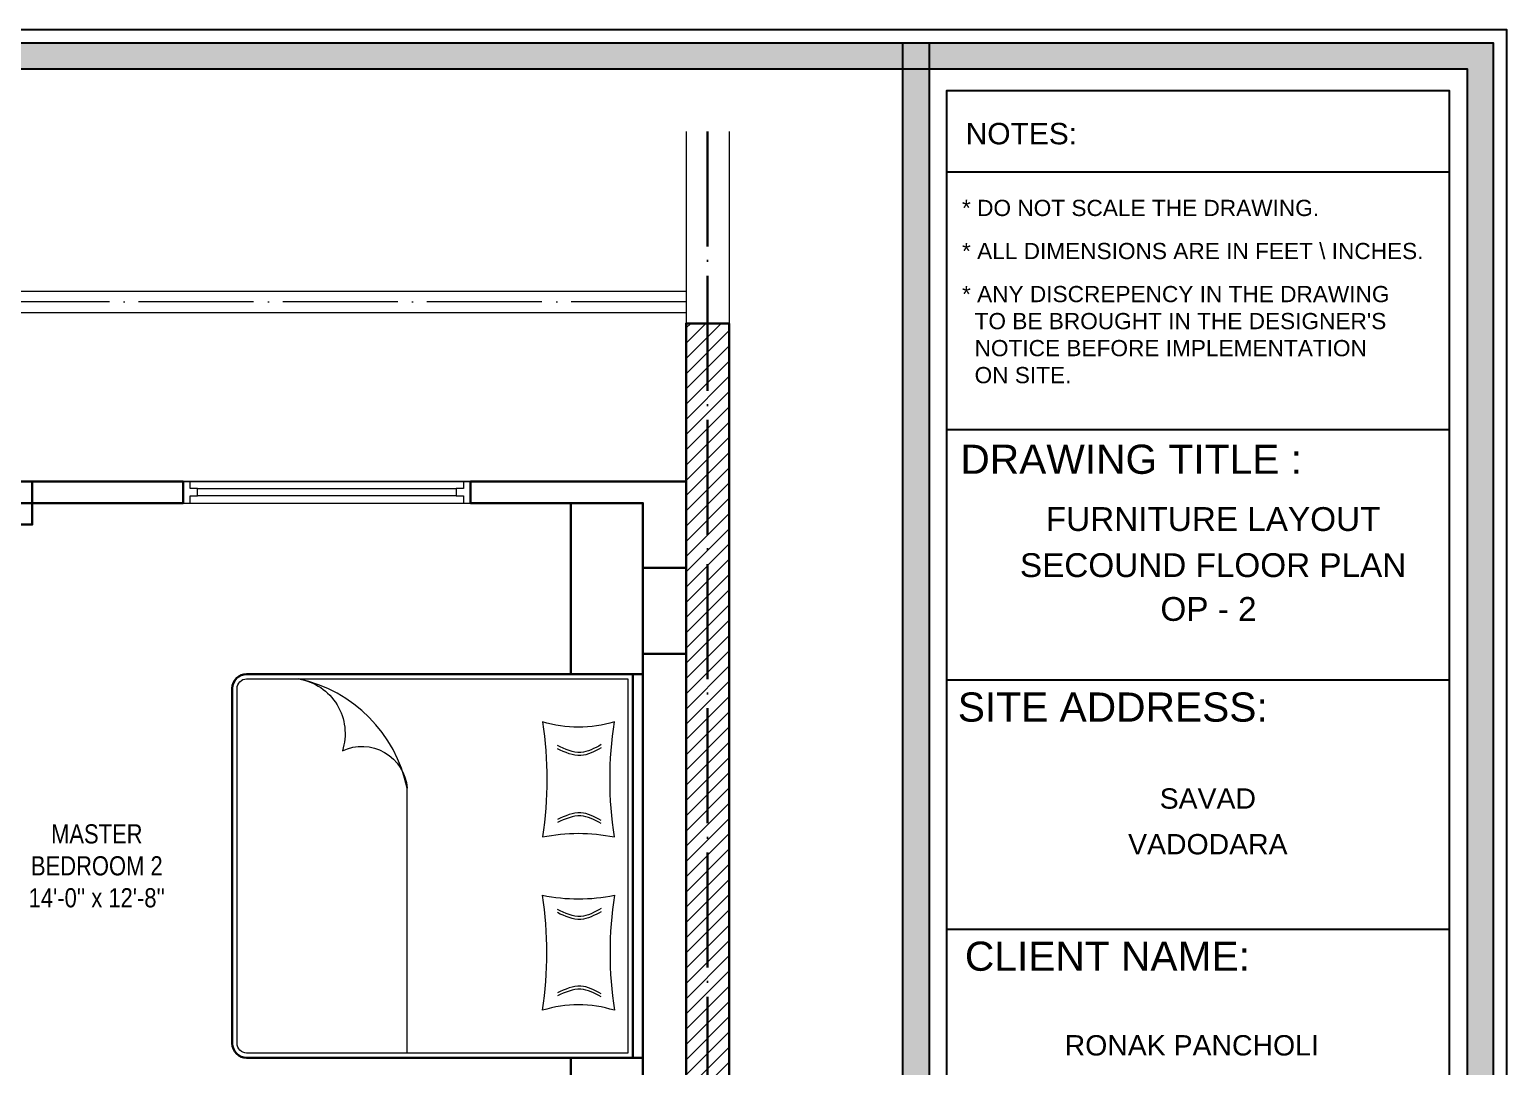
# Model space of a CAD drawing. Header units: millimetres. Extents: x 56222 to 3066687, y -650199 to -121287.
# Drawn here: x 149536.5 to 149844.9, y -178850.3 to -178633.9 of the extents above; entities that cross this region are included whole.
import ezdxf
from ezdxf.enums import TextEntityAlignment as Align

# ---------------------------------------------------------------- set-up
doc = ezdxf.new("R2010")
doc.units = ezdxf.units.MM
doc.header["$MEASUREMENT"] = 0
doc.linetypes.add('ACAD_ISO04W100', pattern=[30, 24, -3, 0, -3])
for name, color, linetype, lineweight in [('COLUMN', 1, 'Continuous', 30), ('FIRST FLOOR ( TEXT )', 7, 'Continuous', 9), ('FURNITURE', 32, 'Continuous', 9), ('GROUND FLOOR', 7, 'Continuous', 9), ('GROUND FLOOR  ( HATCH )', 251, 'Continuous', 9), ('NAME PLATE', 7, 'Continuous', 25), ('SECOND FLOOR', 7, 'Continuous', 9), ('SECOND FLOOR  ( PLINE )', 251, 'Continuous', 30), ('X_PLOT', 1, 'Continuous', 9), ('XX~SLAB ( BEAM )~ ( DIM )', 7, 'Continuous', 9)]:
    doc.layers.add(name, color=color, linetype=linetype, lineweight=lineweight)
doc.styles.add('Arial', font='arial.ttf')
doc.styles.add('KATHA', font='swissc.ttf')

# ---------------------------------------------------------------- blocks, each defined once
blk = doc.blocks.new('LAYOUT FILE')
at = {"layer": 'NAME PLATE', "true_color": 0xd39e00}
h = blk.add_hatch(color=42, dxfattribs=at)
h.paths.add_polyline_path([(3346889.83, -513806.18), (3346889.83, -514260.7), (3347535.56, -514260.7), (3347535.56, -513806.18)])
h.paths.add_polyline_path([(3346894.36, -513810.71), (3347531.03, -513810.71), (3347531.03, -514256.17), (3346894.36, -514256.17)], flags=16)
blk.add_hatch(color=42, dxfattribs=at).paths.add_polyline_path([(3347433.6, -514256.17), (3347438.13, -514256.17), (3347438.13, -513806.18), (3347433.6, -513806.18)])
at = {"layer": 'NAME PLATE', "color": 42, "true_color": 0xd39e00}
for p, q in [((3347527.96, -513828.55), (3347441.2, -513828.55)), ((3347527.96, -513872.99), (3347441.2, -513872.99)), ((3347527.96, -513916.26), (3347441.2, -513916.26)), ((3347527.96, -513959.27), (3347441.2, -513959.27))]:
    blk.add_line(p, q, dxfattribs=at)
for points in [[(3346887.56, -513803.91), (3347537.83, -513803.91), (3347537.83, -514262.96), (3346887.56, -514262.96)], [(3346889.83, -513806.18), (3347535.56, -513806.18), (3347535.56, -514260.7), (3346889.83, -514260.7)], [(3347433.6, -514256.17), (3347433.6, -513806.18), (3347438.13, -513806.18), (3347438.13, -514256.17)], [(3346894.36, -513810.71), (3347531.03, -513810.71), (3347531.03, -514256.17), (3346894.36, -514256.17)], [(3347441.2, -514252.44), (3347441.2, -513814.44), (3347527.96, -513814.44), (3347527.96, -514252.44)]]:
    blk.add_lwpolyline(points, close=True, dxfattribs=at)
at = {"layer": 'NAME PLATE', "style": 'Arial'}
for s, height, p in [('NOTES:', 3.699, (3347454.07, -513823.73)), ('DRAWING TITLE : ', 5.0338, (3347474.01, -513880.61)), ('SITE ADDRESS:', 5.0338, (3347469.85, -513923.39)), ('CLIENT NAME:', 5.0338, (3347468.93, -513966.4))]:
    blk.add_text(s, height=height, dxfattribs=at).set_placement(p, align=Align.CENTER)
at = {"layer": 'NAME PLATE', "char_height": 2.7974, "width": 108.0765, "attachment_point": 1, "style": 'Arial'}
for s, insert in [('* DO NOT SCALE THE DRAWING.', (3347443.82, -513833.31, 0)), ('* ALL DIMENSIONS ARE IN FEET \\\\ INCHES.', (3347443.82, -513840.75, 0)), ("* ANY DISCREPENCY IN THE DRAWING \\P  TO BE BROUGHT IN THE DESIGNER'S\\P  NOTICE BEFORE IMPLEMENTATION \\P  ON SITE.", (3347443.82, -513848.18, 0))]:
    blk.add_mtext(s, dxfattribs=dict(at, insert=insert))

msp = doc.modelspace()

# ---------------------------------------------------------------- hatches: boundary and pattern name
at = {"layer": 'GROUND FLOOR  ( HATCH )'}
h = msp.add_hatch(dxfattribs=at)
h.set_pattern_fill('ANSI31', color=6, scale=18, style=0)
h.set_pattern_definition([(45, (33141.906, -16419.5016), (-1.590990258, 1.590990258), [])])
h.paths.add_polyline_path([(149682.592, -178695.176), (149673.592, -178695.176), (149673.592, -179038.676), (149682.592, -179038.676)])

# ---------------------------------------------------------------- linework, layer by layer
at = {"layer": 'COLUMN'}
for points in [[(149528.092, -178728.176), (149537.092, -178728.176), (149537.092, -178737.176), (149528.092, -178737.176)], [(149664.592, -178746.176), (149673.592, -178746.176), (149673.592, -178764.176), (149664.592, -178764.176)]]:
    msp.add_lwpolyline(points, close=True, dxfattribs=at)
at = {"layer": 'FURNITURE', "lineweight": 30}
for p, q in [((149649.538, -178768.378), (149649.538, -178732.676)), ((149649.538, -178884.176), (149649.538, -178848.474))]:
    msp.add_line(p, q, dxfattribs=at)
at = {"layer": 'FURNITURE'}
msp.add_line((149615.355, -178847.474), (149615.355, -178792.185), dxfattribs=at)
at = {"layer": 'FURNITURE', "lineweight": 30}
msp.add_lwpolyline([(149578.851, -178845.474), (149578.851, -178771.378, -0.4142136), (149581.851, -178768.378), (149662.439, -178768.378), (149662.439, -178848.474), (149581.851, -178848.474, -0.4142136)], format="xyb", close=True, dxfattribs=at)
at = {"layer": 'FURNITURE'}
for points in [[(149579.851, -178845.474), (149579.851, -178771.378, -0.4142136), (149581.851, -178769.378), (149661.439, -178769.378), (149661.439, -178847.474), (149581.851, -178847.474, -0.4142136)], [(149601.834, -178784.389, -0.5279651), (149615.355, -178792.185, 0.2964894), (149592.713, -178769.378, -0.4593765), (149601.834, -178784.389)]]:
    msp.add_lwpolyline(points, format="xyb", close=True, dxfattribs=at)
at = {"layer": 'FURNITURE', "lineweight": 30}
msp.add_lwpolyline([(149662.439, -178848.474), (149664.592, -178848.474), (149664.592, -178768.378), (149662.439, -178768.378)], close=True, dxfattribs=at)
at = {"layer": 'FURNITURE', "elevation": -0.005}
for points in [[(149643.618, -178802.369, -0.1005861), (149658.618, -178802.369, -0.0757258), (149658.618, -178778.369, -0.1489672), (149643.618, -178778.369, -0.0741156)], [(149643.618, -178814.546, 0.1005861), (149658.618, -178814.546, 0.0757258), (149658.618, -178838.546, 0.1489672), (149643.618, -178838.546, 0.0741156)]]:
    msp.add_lwpolyline(points, format="xyb", close=True, dxfattribs=at)
at = {"layer": 'FURNITURE'}
for points in [[(149655.88, -178783.111, -0.005), (149654.463, -178783.883, -0.005), (149651.469, -178785.514, -0.005), (149648.353, -178784.073, -0.005), (149646.711, -178783.315, -0.005)], [(149655.88, -178783.756, -0.005), (149654.463, -178784.528, -0.005), (149651.469, -178786.159, -0.005), (149648.353, -178784.718, -0.005), (149646.711, -178783.959, -0.005)], [(149655.88, -178798.947, -0.005), (149654.463, -178798.175, -0.005), (149651.469, -178796.544, -0.005), (149648.353, -178797.985, -0.005), (149646.711, -178798.743, -0.005)], [(149655.88, -178799.592, -0.005), (149654.463, -178798.82, -0.005), (149651.469, -178797.189, -0.005), (149648.353, -178798.629, -0.005), (149646.711, -178799.388, -0.005)], [(149655.88, -178817.323, -0.005), (149654.463, -178818.095, -0.005), (149651.469, -178819.726, -0.005), (149648.353, -178818.286, -0.005), (149646.711, -178817.527, -0.005)], [(149655.88, -178817.968, -0.005), (149654.463, -178818.74, -0.005), (149651.469, -178820.371, -0.005), (149648.353, -178818.93, -0.005), (149646.711, -178818.172, -0.005)], [(149655.88, -178835.123, -0.005), (149654.463, -178834.351, -0.005), (149651.469, -178832.72, -0.005), (149648.353, -178834.161, -0.005), (149646.711, -178834.92, -0.005)], [(149655.88, -178835.768, -0.005), (149654.463, -178834.996, -0.005), (149651.469, -178833.365, -0.005), (149648.353, -178834.806, -0.005), (149646.711, -178835.565, -0.005)]]:
    msp.add_open_spline(points, degree=3, knots=[0, 0, 0, 0, 4.5779171, 9.671137, 9.671137, 9.671137, 9.671137], dxfattribs=at)
at = {"layer": 'GROUND FLOOR'}
for p, q in [((149673.592, -178655.127), (149673.592, -179176.06)), ((149673.592, -178655.127), (149673.592, -178752.176)), ((149682.592, -178655.127), (149682.592, -179176.06)), ((149173.342, -178688.426), (149673.592, -178688.426)), ((149177.842, -178692.926), (149673.592, -178692.926))]:
    msp.add_line(p, q, dxfattribs=at)
at = {"layer": 'GROUND FLOOR', "color": 1, "linetype": 'ACAD_ISO04W100'}
msp.add_line((149678.092, -178655.127), (149678.092, -179038.676), dxfattribs=at)
msp.add_lwpolyline([(149673.592, -178690.676), (149175.592, -178690.676), (149175.592, -179153.176), (149673.592, -179153.176)], dxfattribs=at)
at = {"layer": 'GROUND FLOOR', "color": 6, "lineweight": 30}
msp.add_lwpolyline([(149682.592, -178695.176), (149673.592, -178695.176), (149673.592, -179038.676), (149682.592, -179038.676)], close=True, dxfattribs=at)
at = {"layer": 'SECOND FLOOR'}
for p, q in [((149273.092, -178728.176), (149673.592, -178728.176)), ((149568.591, -178728.176), (149568.591, -178732.676)), ((149628.592, -178728.176), (149628.592, -178732.676)), ((149496.592, -178732.676), (149664.592, -178732.676)), ((149664.592, -178732.676), (149664.592, -178884.176))]:
    msp.add_line(p, q, dxfattribs=at)
msp.add_lwpolyline([(149628.592, -178728.176), (149627.092, -178728.176), (149627.092, -178729.676), (149625.592, -178729.676), (149625.592, -178731.176), (149571.591, -178731.176), (149571.591, -178729.676), (149570.091, -178729.676), (149570.091, -178728.176), (149568.591, -178728.176), (149568.591, -178732.676), (149570.091, -178732.676), (149570.091, -178731.176), (149571.591, -178731.176), (149571.591, -178729.676), (149625.592, -178729.676), (149625.592, -178731.176), (149627.092, -178731.176), (149627.092, -178732.676), (149628.592, -178732.676), (149628.592, -178728.176), (149568.591, -178728.176), (149568.591, -178732.676), (149628.592, -178732.676)], close=True, dxfattribs=at)
at = {"layer": 'SECOND FLOOR  ( PLINE )'}
for points in [[(149492.092, -178888.676), (149472.592, -178888.676), (149472.592, -178884.176), (149492.092, -178884.176), (149492.092, -178732.676), (149423.092, -178732.676), (149423.092, -178728.176), (149568.591, -178728.176), (149568.591, -178732.676), (149496.592, -178732.676), (149496.592, -178884.176), (149538.592, -178884.176), (149538.592, -178888.676), (149496.592, -178888.676)], [(149673.592, -178728.176), (149628.592, -178728.176), (149628.592, -178732.676), (149664.592, -178732.676), (149664.592, -178884.176), (149633.092, -178884.176), (149633.092, -178888.676), (149664.592, -178888.676), (149664.592, -179016.176), (149631.587, -179016.176), (149631.587, -179020.676), (149664.592, -179020.676), (149664.592, -179038.676), (149673.592, -179038.676)]]:
    msp.add_lwpolyline(points, close=True, dxfattribs=at)
at = {"layer": 'X_PLOT', "linetype": 'ACAD_ISO04W100', "lineweight": 30}
msp.add_line((149678.092, -178655.127), (149678.092, -179150.926), dxfattribs=at)
at = {"layer": 'XX~SLAB ( BEAM )~ ( DIM )'}
msp.add_line((149664.592, -178732.676), (149664.592, -178740.676), dxfattribs=at)

# ---------------------------------------------------------------- block references
at = {"layer": 'NAME PLATE', "lineweight": 0, "xscale": 1.209046105522275, "yscale": 1.209046105522275, "zscale": 1.209046105522275}
msp.add_blockref('LAYOUT FILE', (-3897482.72, 442578.77, 0.126), dxfattribs=at)

# ---------------------------------------------------------------- texts
at = {"layer": 'FIRST FLOOR ( TEXT )', "insert": (149550.567, -178808.426), "char_height": 4, "attachment_point": 5, "style": 'KATHA'}
msp.add_mtext("MASTER \\PBEDROOM 2\\P14'-0'' x 12'-8''", dxfattribs=at)
at = {"layer": 'NAME PLATE', "style": 'Arial'}
for s, height, p in [('FURNITURE LAYOUT', 4.97292, (149783.617, -178738.509, 0.126)), ('SECOUND FLOOR PLAN', 4.97292, (149783.617, -178748.125, 0.126)), ('OP - 2 ', 4.9729, (149783.617, -178757.273, 0.126)), (' SAVAD ', 4.2457, (149782.515, -178796.474, 0.126)), ('VADODARA', 4.2457, (149782.515, -178806.006, 0.126)), ('RONAK PANCHOLI    ', 4.24568, (149782.453, -178847.987, 0.126))]:
    msp.add_text(s, height=height, dxfattribs=at).set_placement(p, align=Align.CENTER)

doc.saveas('drawing.dxf')
